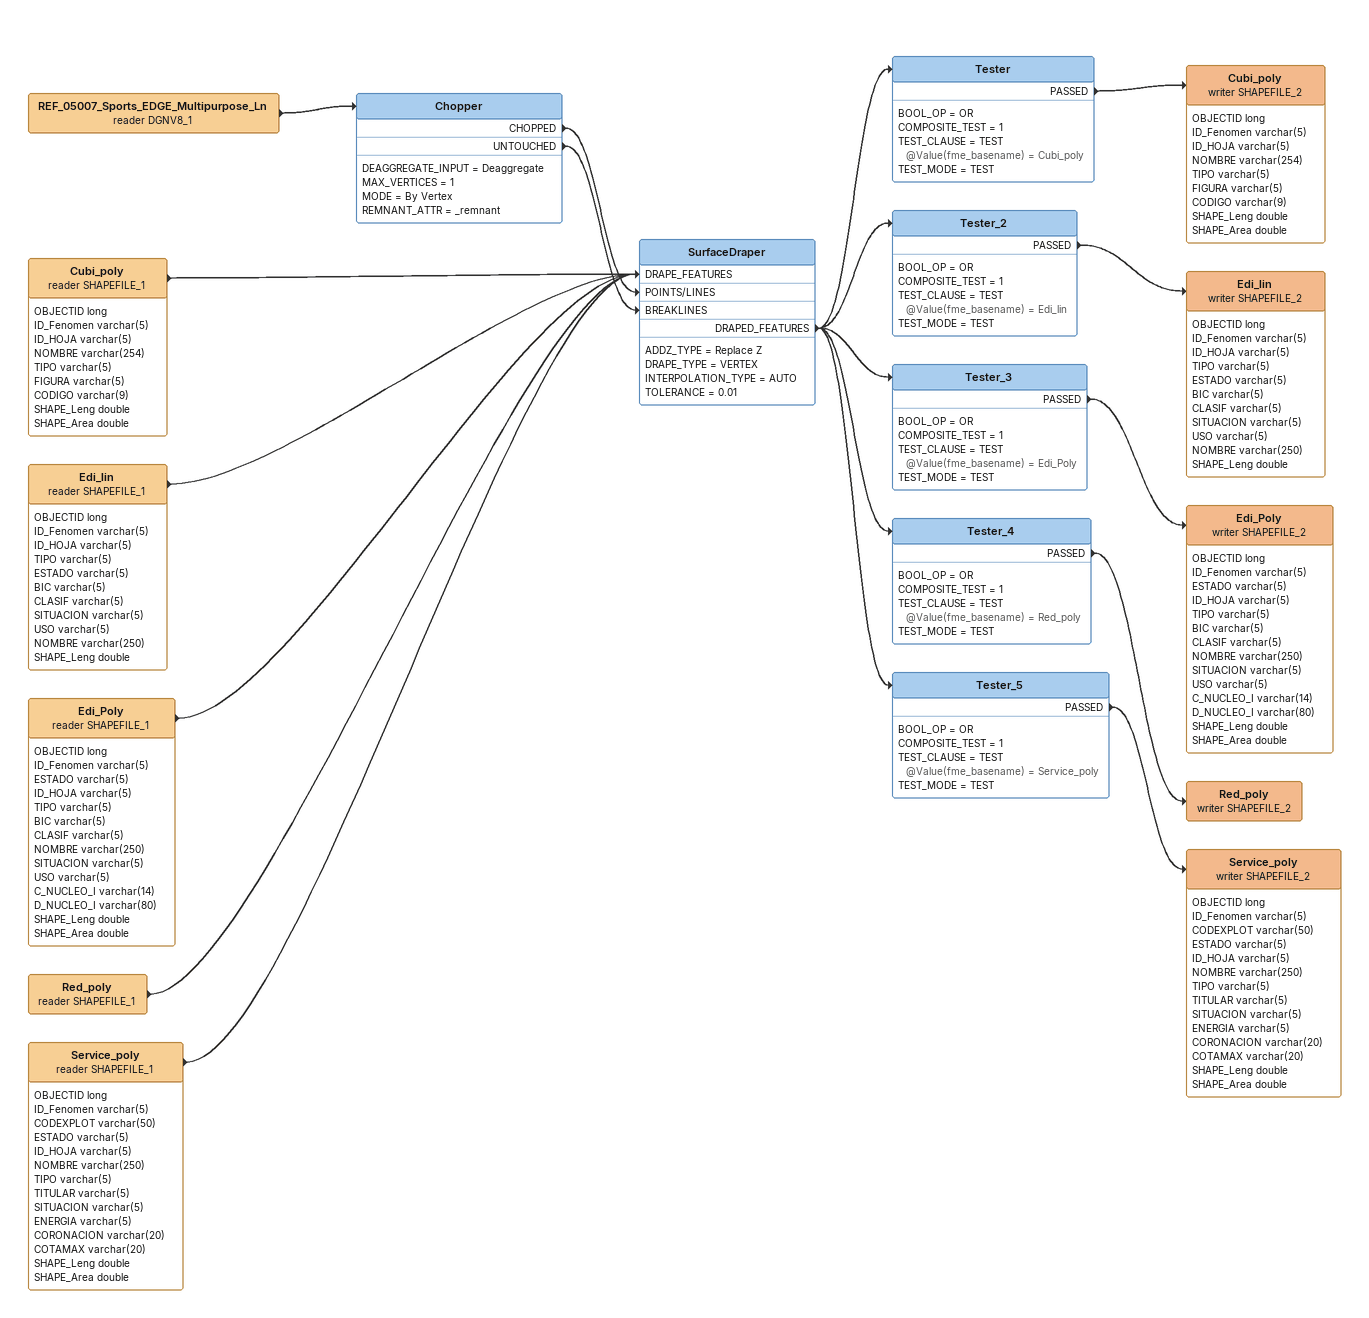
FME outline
REF_05007_Sports_EDGE_Multipurpose_Ln (reader DGNV8_1)
    -> Chopper
Chopper
    DEAGGREGATE_INPUT = Deaggregate
    MAX_VERTICES = 1
    MODE = By Vertex
    REMNANT_ATTR = _remnant
    CHOPPED -> SurfaceDraper [POINTS/LINES]
    UNTOUCHED -> SurfaceDraper [BREAKLINES]
Cubi_poly (reader SHAPEFILE_1)
    attributes: OBJECTID long, ID_Fenomen varchar(5), ID_HOJA varchar(5), NOMBRE varchar(254), TIPO varchar(5), FIGURA varchar(5), CODIGO varchar(9), SHAPE_Leng double, SHAPE_Area double
    -> SurfaceDraper [DRAPE_FEATURES]
Edi_lin (reader SHAPEFILE_1)
    attributes: OBJECTID long, ID_Fenomen varchar(5), ID_HOJA varchar(5), TIPO varchar(5), ESTADO varchar(5), BIC varchar(5), CLASIF varchar(5), SITUACION varchar(5), USO varchar(5), NOMBRE varchar(250), SHAPE_Leng double
    -> SurfaceDraper [DRAPE_FEATURES]
Edi_Poly (reader SHAPEFILE_1)
    attributes: OBJECTID long, ID_Fenomen varchar(5), ESTADO varchar(5), ID_HOJA varchar(5), TIPO varchar(5), BIC varchar(5), CLASIF varchar(5), NOMBRE varchar(250), SITUACION varchar(5), USO varchar(5), C_NUCLEO_I varchar(14), D_NUCLEO_I varchar(80), SHAPE_Leng double, SHAPE_Area double
    -> SurfaceDraper [DRAPE_FEATURES]
Red_poly (reader SHAPEFILE_1)
    -> SurfaceDraper [DRAPE_FEATURES]
Service_poly (reader SHAPEFILE_1)
    attributes: OBJECTID long, ID_Fenomen varchar(5), CODEXPLOT varchar(50), ESTADO varchar(5), ID_HOJA varchar(5), NOMBRE varchar(250), TIPO varchar(5), TITULAR varchar(5), SITUACION varchar(5), ENERGIA varchar(5), CORONACION varchar(20), COTAMAX varchar(20), SHAPE_Leng double, SHAPE_Area double
    -> SurfaceDraper [DRAPE_FEATURES]
SurfaceDraper
    ADDZ_TYPE = Replace Z
    DRAPE_TYPE = VERTEX
    INTERPOLATION_TYPE = AUTO
    TOLERANCE = 0.01
    DRAPED_FEATURES -> Tester
    DRAPED_FEATURES -> Tester_2
    DRAPED_FEATURES -> Tester_3
    DRAPED_FEATURES -> Tester_4
    DRAPED_FEATURES -> Tester_5
Tester
    BOOL_OP = OR
    COMPOSITE_TEST = 1
    TEST_CLAUSE = TEST @Value(fme_basename) = Cubi_poly
    TEST_MODE = TEST
    PASSED -> Cubi_poly (writer SHAPEFILE_2)
Cubi_poly (writer SHAPEFILE_2)
    attributes: OBJECTID long, ID_Fenomen varchar(5), ID_HOJA varchar(5), NOMBRE varchar(254), TIPO varchar(5), FIGURA varchar(5), CODIGO varchar(9), SHAPE_Leng double, SHAPE_Area double
Tester_2
    BOOL_OP = OR
    COMPOSITE_TEST = 1
    TEST_CLAUSE = TEST @Value(fme_basename) = Edi_lin
    TEST_MODE = TEST
    PASSED -> Edi_lin (writer SHAPEFILE_2)
Edi_lin (writer SHAPEFILE_2)
    attributes: OBJECTID long, ID_Fenomen varchar(5), ID_HOJA varchar(5), TIPO varchar(5), ESTADO varchar(5), BIC varchar(5), CLASIF varchar(5), SITUACION varchar(5), USO varchar(5), NOMBRE varchar(250), SHAPE_Leng double
Tester_3
    BOOL_OP = OR
    COMPOSITE_TEST = 1
    TEST_CLAUSE = TEST @Value(fme_basename) = Edi_Poly
    TEST_MODE = TEST
    PASSED -> Edi_Poly (writer SHAPEFILE_2)
Edi_Poly (writer SHAPEFILE_2)
    attributes: OBJECTID long, ID_Fenomen varchar(5), ESTADO varchar(5), ID_HOJA varchar(5), TIPO varchar(5), BIC varchar(5), CLASIF varchar(5), NOMBRE varchar(250), SITUACION varchar(5), USO varchar(5), C_NUCLEO_I varchar(14), D_NUCLEO_I varchar(80), SHAPE_Leng double, SHAPE_Area double
Tester_4
    BOOL_OP = OR
    COMPOSITE_TEST = 1
    TEST_CLAUSE = TEST @Value(fme_basename) = Red_poly
    TEST_MODE = TEST
    PASSED -> Red_poly (writer SHAPEFILE_2)
Red_poly (writer SHAPEFILE_2)
Tester_5
    BOOL_OP = OR
    COMPOSITE_TEST = 1
    TEST_CLAUSE = TEST @Value(fme_basename) = Service_poly
    TEST_MODE = TEST
    PASSED -> Service_poly (writer SHAPEFILE_2)
Service_poly (writer SHAPEFILE_2)
    attributes: OBJECTID long, ID_Fenomen varchar(5), CODEXPLOT varchar(50), ESTADO varchar(5), ID_HOJA varchar(5), NOMBRE varchar(250), TIPO varchar(5), TITULAR varchar(5), SITUACION varchar(5), ENERGIA varchar(5), CORONACION varchar(20), COTAMAX varchar(20), SHAPE_Leng double, SHAPE_Area double
